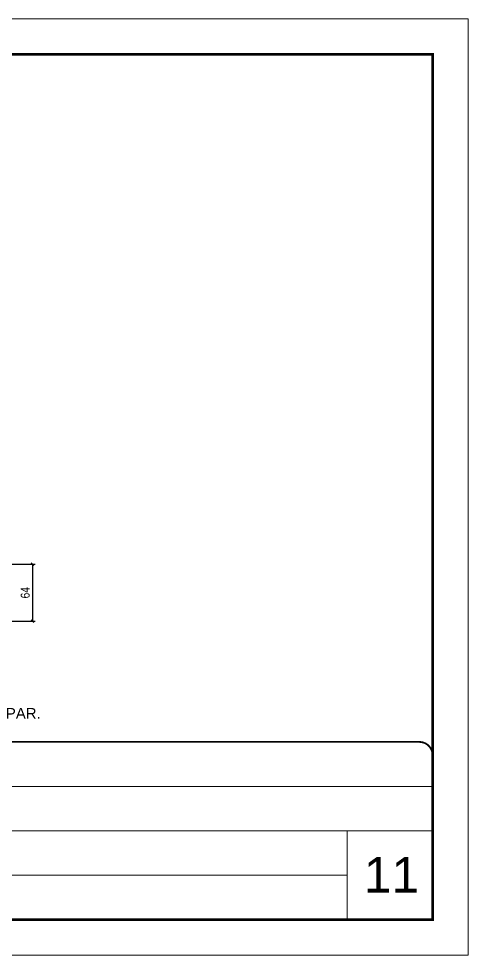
# Model space of a CAD drawing. Extents: x 137137 to 143418, y 10464 to 34486.
# Drawn here: x 141301 to 141806, y 31139 to 32189 of the extents above; entities that cross this region are included whole.
import ezdxf

# ---------------------------------------------------------------- set-up
doc = ezdxf.new("R2010")
doc.units = 0
doc.linetypes.add('CONTINUO', pattern=[0])
doc.linetypes.add('DASHED', pattern=[0.75, 0.5, -0.25])
doc.layers.add('5', color=5, linetype='Continuous')
doc.layers.add('COTA', color=241, linetype='Continuous')
for name, color, linetype, lineweight in [('CARIMBO', 255, 'Continuous', 9), ('Folhas', 255, 'Continuous', 9), ('SARRAFO DE PRESSAO', 251, 'DASHED', 9)]:
    doc.layers.add(name, color=color, linetype=linetype, lineweight=lineweight)
doc.styles.add('ARIAL', font='arial.ttf')
doc.styles.add('COTA TECNICA', font='techl___.ttf', dxfattribs={"height": 10})
doc.styles.get("Standard").update_dxf_attribs({"font": 'arial.ttf'})
doc.dimstyles.new('PAINEL', dxfattribs={"dimtxt": 10, "dimasz": 3, "dimexe": 3, "dimexo": 3, "dimgap": 3, "dimtad": 1, "dimdec": 1, "dimzin": 12, "dimdsep": 46, "dimtxsty": 'COTA TECNICA', "dimblk1": 'OBLIQUE', "dimblk2": 'OBLIQUE', "dimsah": 1, "dimcen": 0.9, "dimclrd": 4, "dimclre": 4, "dimclrt": 240, "dimadec": 1, "dimazin": 3, "dimtfac": 1, "dimtdec": 1, "dimtmove": 0, "dimatfit": 3, "dimfxl": 1, "dimtolj": 1, "dimtzin": 12, "dimarcsym": 0})

# ---------------------------------------------------------------- blocks, each defined once
blk = doc.blocks.new('_Oblique')
at = {"color": 0, "linetype": 'ByBlock', "lineweight": -2}
blk.add_line((-0.5, -0.5), (0.5, 0.5), dxfattribs=at)
blk = doc.blocks.new('*D274')
at = {"layer": 'COTA', "color": 4, "linetype": 'ByBlock', "lineweight": -2, "transparency": 16777216}
for p, q in [((141293.7, 31577.1), (141319.9, 31577.1)), ((141316.9, 31577.1), (141316.9, 31513.1)), ((141293.7, 31513.1), (141319.9, 31513.1))]:
    blk.add_line(p, q, dxfattribs=at)
at = {"layer": 'Defpoints', "color": 0, "linetype": 'ByBlock', "transparency": 16777216}
for p in [(141290.7, 31577.1), (141290.7, 31513.1), (141316.9, 31513.1)]:
    blk.add_point(p, dxfattribs=at)
at = {"layer": 'COTA', "color": 4, "linetype": 'ByBlock', "lineweight": -2, "transparency": 16777216, "xscale": 3, "yscale": 3, "zscale": 3}
for p, rotation in [((141316.9, 31577.1), 90), ((141316.9, 31513.1), 270)]:
    blk.add_blockref('_Oblique', p, dxfattribs=dict(at, rotation=rotation))
at = {"layer": 'COTA', "color": 240, "linetype": 'ByBlock', "transparency": 16777216, "insert": (141308.8, 31545.1), "char_height": 10, "attachment_point": 5, "rotation": 90, "style": 'COTA TECNICA'}
blk.add_mtext('\\A1;64', dxfattribs=at)
blk = doc.blocks.new('9999999999')
at = {"color": 30, "linetype": 'CONTINUO'}
for p, q in [((98564.6, 34379.6), (99584, 34379.6)), ((98564.6, 34329.8), (99488, 34329.8)), ((99584, 34329.8), (99488, 34329.8)), ((99488, 34329.8), (99488, 34230.2)), ((98564.6, 34280), (99488, 34280))]:
    blk.add_line(p, q, dxfattribs=at)
at = {"color": 30, "linetype": 'CONTINUO', "const_width": 2}
blk.add_lwpolyline([(99584, 34230.2), (99584, 34414.4, 0.414214), (99569, 34429.4), (98229, 34429.4, 0.414214), (98214, 34414.4), (98214, 34245.2, 0.414214), (98229, 34230.2), (99584, 34230.2)], format="xyb", dxfattribs=at)
at = {"layer": 'Folhas'}
blk.add_lwpolyline([(98139, 34190.2), (99624, 34190.2), (99624, 35240.2), (98139, 35240.2)], close=True, dxfattribs=at)
at = {"layer": 'Folhas', "color": 30, "const_width": 3}
blk.add_lwpolyline([(98214, 34230.2), (99584, 34230.2), (99584, 35200.2), (98214, 35200.2)], close=True, dxfattribs=at)

msp = doc.modelspace()

# ---------------------------------------------------------------- block references
at = {"layer": 'SARRAFO DE PRESSAO', "color": 6, "linetype": 'ByBlock'}
msp.add_blockref('9999999999', (42181.81, -3051.58), dxfattribs=at)

# ---------------------------------------------------------------- texts
at = {"layer": '5', "linetype": 'Continuous'}
msp.add_text('PAR.', height=12, rotation=359.99996, dxfattribs=at).set_placement((141287.04, 31403.86))
at = {"layer": 'CARIMBO', "style": 'ARIAL'}
msp.add_text('11', height=40, dxfattribs=at).set_placement((141688.65, 31208.77))

# ---------------------------------------------------------------- dimensions: what is measured, and where the dimension line sits
at = {"layer": 'COTA', "linetype": 'ByBlock'}
dim = msp.add_linear_dim(base=(141316.87, 31513.07), p1=(141290.67, 31577.07), p2=(141290.67, 31513.07), angle=90, dimstyle='PAINEL', dxfattribs=at)
dim.commit()
dim.dimension.update_dxf_attribs({"geometry": '*D274', "text_midpoint": (141308.77, 31545.07)})

doc.saveas('drawing.dxf')
